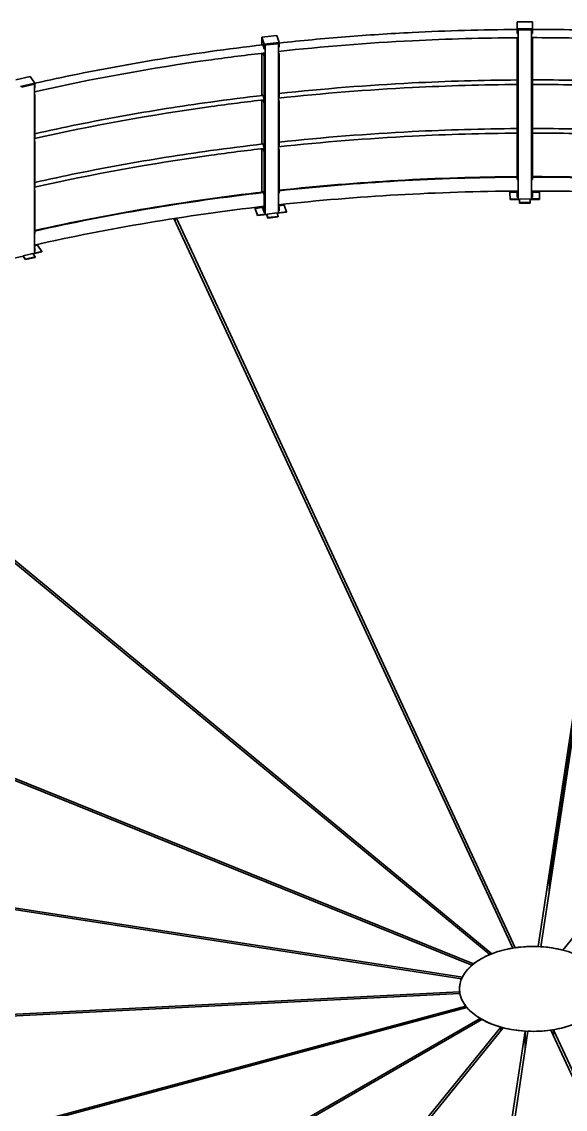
# Model space of a CAD drawing. Header units: millimetres. Extents: x 0 to 42050, y 0 to 29700.
# Drawn here: x 25336 to 26612, y 12319 to 14874 of the extents above; entities that cross this region are included whole.
import ezdxf

# ---------------------------------------------------------------- set-up
doc = ezdxf.new("R2010")
doc.units = ezdxf.units.MM
doc.header["$LTSCALE"] = 50
doc.layers.add('Visible', color=7, linetype='Continuous', lineweight=35)
doc.layers.add('Visible Narrow', color=7, linetype='Continuous', lineweight=18)

msp = doc.modelspace()

# ---------------------------------------------------------------- linework, layer by layer
at = {"layer": 'Visible'}
for p, q in [((26499.28, 14874), (26535.28, 14874.12)), ((26499.45, 14857.14), (26499.28, 14874)), ((26499.28, 14855.93), (26499.28, 14874)), ((26535.45, 14857.26), (26535.28, 14874.12)), ((26499.37, 14854.79), (26499.45, 14846.36)), ((26535.45, 14857.26), (26499.45, 14857.14)), ((26499.45, 14857.14), (26499.45, 14846.36)), ((26534.25, 14856.28), (26500.65, 14856.16)), ((26500.65, 14856.16), (26500.65, 14846.37)), ((26501.36, 14856.17), (26501.39, 14851.12)), ((26501.45, 14856.17), (26501.47, 14855.01)), ((26505.07, 14855.02), (26501.47, 14855.01)), ((26501.47, 14855.01), (26501.47, 14457.54)), ((26502.65, 14856.17), (26502.66, 14855.71)), ((26505.06, 14855.72), (26502.66, 14855.71)), ((26529.86, 14855.8), (26505.06, 14855.72)), ((26505.07, 14855.02), (26529.86, 14855.11)), ((26529.86, 14855.8), (26532.26, 14855.81)), ((26529.86, 14855.11), (26533.46, 14855.12)), ((26532.16, 14856.27), (26532.17, 14855.81)), ((26532.25, 14856.27), (26532.26, 14855.81)), ((26533.45, 14856.28), (26533.46, 14855.12)), ((26533.46, 14855.12), (26533.46, 14457.65)), ((26534.09, 14856.28), (26534.09, 14856.05)), ((26534.17, 14854.91), (26534.25, 14846.48)), ((26534.25, 14846.48), (26534.25, 14856.28)), ((26535.45, 14846.49), (26535.45, 14857.26)), ((25899.85, 14837.69), (25935.19, 14841.65)), ((25905.42, 14821.14), (25899.85, 14837.69)), ((25899.85, 14819.52), (25899.85, 14837.69)), ((25940.76, 14825.1), (25905.42, 14821.14)), ((25939.58, 14823.99), (25906.6, 14820.29)), ((25935.41, 14823.05), (25911.07, 14820.32)), ((25911.3, 14819.64), (25935.64, 14822.37)), ((25934.24, 14823.39), (25934.24, 14823.39)), ((25934.78, 14823.45), (25934.87, 14822.99)), ((25940.76, 14825.1), (25935.19, 14841.65)), ((25935.41, 14823.05), (25937.77, 14823.32)), ((25935.64, 14822.37), (25939.18, 14822.77)), ((25937.62, 14823.77), (25937.77, 14823.32)), ((25938.8, 14823.9), (25939.18, 14822.77)), ((25939.18, 14822.77), (25939.18, 14425.3)), ((25939.58, 14814.19), (25939.58, 14823.99)), ((25940.76, 14814.33), (25940.76, 14825.1)), ((26499.28, 14737.34), (26499.28, 14836.61)), ((26499.45, 14829.38), (26499.38, 14836.61)), ((26499.45, 14846.36), (26500.65, 14846.37)), ((26499.45, 14829.38), (26499.45, 14728.46)), ((26500.65, 14829.38), (26499.45, 14829.38)), ((26500.58, 14836.62), (26500.65, 14829.38)), ((26500.65, 14829.38), (26500.65, 14728.46)), ((26501.3, 14749.23), (26501.3, 14836.62)), ((26534.09, 14836.73), (26534.09, 14737.46)), ((26534.25, 14829.5), (26534.18, 14836.73)), ((26534.25, 14846.48), (26535.45, 14846.49)), ((26535.45, 14829.5), (26534.25, 14829.5)), ((26534.25, 14728.58), (26534.25, 14829.5)), ((26535.38, 14836.73), (26535.45, 14829.5)), ((26535.45, 14728.58), (26535.45, 14829.5)), ((25899.85, 14700.9), (25899.85, 14800.07)), ((25902.63, 14818.63), (25905.42, 14810.36)), ((25905.42, 14793.38), (25903.04, 14800.44)), ((25904.22, 14800.57), (25906.6, 14793.51)), ((25905.42, 14821.14), (25905.42, 14810.36)), ((25905.42, 14810.36), (25906.6, 14810.49)), ((25906.6, 14820.29), (25906.6, 14810.49)), ((25907.38, 14820.38), (25907.76, 14819.24)), ((25911.3, 14819.64), (25907.76, 14819.24)), ((25907.76, 14819.24), (25907.76, 14421.77)), ((25908.56, 14820.51), (25908.71, 14820.06)), ((25911.07, 14820.32), (25908.71, 14820.06)), ((25939.18, 14815.39), (25939.58, 14814.19)), ((25939.18, 14802.04), (25940.76, 14797.34)), ((25939.58, 14797.21), (25939.18, 14798.41)), ((25939.58, 14814.19), (25940.76, 14814.33)), ((25940.76, 14797.34), (25939.58, 14797.21)), ((25939.58, 14696.29), (25939.58, 14797.21)), ((25940.76, 14696.42), (25940.76, 14797.34)), ((25906.6, 14793.51), (25905.42, 14793.38)), ((25905.42, 14793.38), (25905.42, 14692.46)), ((25906.6, 14793.51), (25906.6, 14692.59)), ((25322.39, 14737.99), (25355.85, 14745.66)), ((25366.63, 14730), (25355.85, 14745.66)), ((26501.3, 14749.23), (26501.38, 14734.97)), ((25366.63, 14730), (25333.17, 14722.32)), ((25365.51, 14728.76), (25334.28, 14721.6)), ((25339.11, 14721.46), (25335.77, 14720.7)), ((25336.14, 14722.03), (25336.44, 14721.6)), ((25338.67, 14722.11), (25336.44, 14721.6)), ((25361.72, 14727.39), (25338.67, 14722.11)), ((25339.11, 14721.46), (25362.16, 14726.75)), ((25358.33, 14727.11), (25358.5, 14726.66)), ((25361.72, 14727.39), (25363.95, 14727.9)), ((25362.16, 14726.75), (25365.51, 14727.52)), ((25363.65, 14728.33), (25363.95, 14727.9)), ((25364.77, 14728.59), (25365.51, 14727.52)), ((25365.51, 14718.96), (25365.51, 14728.76)), ((25365.51, 14727.52), (25365.51, 14330.05)), ((25366.63, 14719.22), (25366.63, 14730)), ((26499.28, 14623.03), (26499.28, 14726.58)), ((26499.37, 14736.89), (26499.45, 14728.46)), ((26499.45, 14718.66), (26499.37, 14726.58)), ((26499.45, 14728.46), (26500.65, 14728.46)), ((26500.57, 14726.59), (26500.65, 14718.67)), ((26501.3, 14737.35), (26501.3, 14738.11)), ((26501.3, 14737.35), (26501.3, 14738.11)), ((26501.3, 14738.11), (26501.36, 14738.11)), ((26501.3, 14634.92), (26501.3, 14726.59)), ((26534.09, 14726.7), (26534.09, 14623.15)), ((26534.17, 14737.01), (26534.25, 14728.58)), ((26534.25, 14718.78), (26534.17, 14726.7)), ((26534.25, 14728.58), (26535.45, 14728.58)), ((26535.37, 14726.7), (26535.45, 14718.79)), ((25365.51, 14718.96), (25366.63, 14719.22)), ((25365.51, 14718.97), (25365.51, 14718.96)), ((25365.51, 14703.86), (25366.63, 14702.23)), ((25366.63, 14702.23), (25365.51, 14701.98)), ((25365.51, 14701.98), (25365.51, 14701.99)), ((25365.51, 14601.06), (25365.51, 14701.98)), ((25366.63, 14601.32), (25366.63, 14702.23)), ((25902.63, 14700.73), (25905.42, 14692.46)), ((25939.18, 14697.49), (25939.58, 14696.29)), ((25939.58, 14696.29), (25940.76, 14696.42)), ((26500.65, 14718.67), (26499.45, 14718.66)), ((26499.45, 14718.66), (26499.45, 14614.15)), ((26500.65, 14718.67), (26500.65, 14614.15)), ((26535.45, 14718.79), (26534.25, 14718.78)), ((26534.25, 14614.27), (26534.25, 14718.78)), ((26535.45, 14614.27), (26535.45, 14718.79)), ((25899.85, 14586.59), (25899.85, 14690.06)), ((25905.42, 14682.66), (25902.81, 14690.41)), ((25903.99, 14690.54), (25906.6, 14682.79)), ((25905.42, 14692.46), (25906.6, 14692.59)), ((25906.6, 14682.79), (25905.42, 14682.66)), ((25905.42, 14682.66), (25905.42, 14578.15)), ((25906.6, 14682.79), (25906.6, 14578.28)), ((25939.18, 14691.32), (25940.76, 14686.63)), ((25939.58, 14686.49), (25939.18, 14687.69)), ((25940.76, 14686.63), (25939.58, 14686.49)), ((25939.58, 14581.98), (25939.58, 14686.49)), ((25940.76, 14582.11), (25940.76, 14686.63)), ((26499.37, 14622.58), (26499.45, 14614.15)), ((26501.3, 14634.92), (26501.38, 14620.66)), ((26501.3, 14623.04), (26501.3, 14623.61)), ((26501.3, 14623.04), (26501.3, 14623.61)), ((26501.3, 14623.61), (26501.36, 14623.61)), ((26534.17, 14622.7), (26534.25, 14614.27)), ((25365.51, 14601.06), (25366.63, 14601.32)), ((25365.51, 14601.07), (25365.51, 14601.06)), ((25365.51, 14593.15), (25366.63, 14591.52)), ((26499.28, 14510.08), (26499.28, 14612.27)), ((26499.45, 14604.35), (26499.37, 14612.27)), ((26499.45, 14614.15), (26500.65, 14614.15)), ((26500.65, 14604.36), (26499.45, 14604.35)), ((26499.45, 14604.35), (26499.45, 14503.43)), ((26500.57, 14612.28), (26500.65, 14604.36)), ((26500.65, 14604.36), (26500.65, 14503.44)), ((26501.3, 14518.45), (26501.3, 14612.28)), ((26534.09, 14612.39), (26534.09, 14510.21)), ((26534.25, 14604.47), (26534.17, 14612.39)), ((26534.25, 14614.27), (26535.45, 14614.27)), ((26535.45, 14604.48), (26534.25, 14604.47)), ((26534.25, 14503.55), (26534.25, 14604.47)), ((26535.37, 14612.4), (26535.45, 14604.48)), ((26535.45, 14503.56), (26535.45, 14604.48)), ((25366.63, 14591.52), (25365.51, 14591.26)), ((25365.51, 14591.26), (25365.51, 14591.27)), ((25365.51, 14486.75), (25365.51, 14591.26)), ((25366.63, 14487.01), (25366.63, 14591.52)), ((25899.85, 14473.6), (25899.85, 14575.76)), ((25902.63, 14586.42), (25905.42, 14578.15)), ((25905.42, 14568.35), (25902.81, 14576.1)), ((25903.99, 14576.23), (25906.6, 14568.48)), ((25905.42, 14578.15), (25906.6, 14578.28)), ((25906.6, 14568.48), (25905.42, 14568.35)), ((25905.42, 14568.35), (25905.42, 14467.43)), ((25906.6, 14568.48), (25906.6, 14467.56)), ((25939.18, 14583.18), (25939.58, 14581.98)), ((25939.18, 14577.01), (25940.76, 14572.32)), ((25939.58, 14572.18), (25939.18, 14573.38)), ((25939.58, 14581.98), (25940.76, 14582.11)), ((25940.76, 14572.32), (25939.58, 14572.18)), ((25939.58, 14471.27), (25939.58, 14572.18)), ((25940.76, 14471.4), (25940.76, 14572.32)), ((26501.3, 14518.45), (26501.39, 14509.21)), ((26499.36, 14510.08), (26499.36, 14511.98)), ((26499.36, 14511.98), (26499.45, 14503.43)), ((26499.45, 14503.43), (26500.65, 14503.44)), ((26501.39, 14509.21), (26501.39, 14474.92)), ((26534.16, 14512.1), (26534.25, 14503.55)), ((26534.16, 14510.21), (26534.16, 14512.1)), ((26534.25, 14503.55), (26535.45, 14503.56)), ((25365.51, 14486.75), (25366.63, 14487.01)), ((25365.51, 14486.76), (25365.51, 14486.75)), ((25365.51, 14478.84), (25366.63, 14477.21)), ((25366.63, 14477.21), (25365.51, 14476.95)), ((25365.51, 14476.95), (25365.51, 14476.96)), ((25365.51, 14376.03), (25365.51, 14476.95)), ((25366.63, 14376.29), (25366.63, 14477.21)), ((25902.6, 14473.92), (25902.6, 14475.82)), ((25902.6, 14475.82), (25905.42, 14467.43)), ((25905.42, 14467.43), (25906.6, 14467.56)), ((25905.47, 14467.44), (25905.47, 14439.03)), ((25939.18, 14472.46), (25939.58, 14471.27)), ((25939.58, 14471.27), (25940.76, 14471.4)), ((26482.5, 14473.64), (26498.9, 14473.7)), ((26482.67, 14457.48), (26482.5, 14473.64)), ((26482.5, 14473.64), (26482.5, 14472.66)), ((26482.67, 14456.5), (26482.5, 14472.66)), ((26499.33, 14473.7), (26498.9, 14473.7)), ((26499.45, 14461.63), (26499.3, 14476.27)), ((26499.45, 14469.14), (26499.38, 14476.27)), ((26499.45, 14469.14), (26499.45, 14461.63)), ((26500.65, 14469.14), (26499.45, 14469.14)), ((26500.58, 14476.28), (26500.65, 14469.14)), ((26501.3, 14473.71), (26500.61, 14473.7)), ((26500.65, 14469.14), (26500.65, 14461.63)), ((26501.3, 14475.67), (26501.3, 14476.28)), ((26501.3, 14475.67), (26501.3, 14473.71)), ((26501.3, 14473.71), (26501.47, 14457.54)), ((26501.39, 14474.92), (26501.38, 14476.28)), ((26534.13, 14473.82), (26533.46, 14473.82)), ((26534.25, 14461.75), (26534.1, 14476.39)), ((26534.25, 14469.26), (26534.18, 14476.39)), ((26535.45, 14469.26), (26534.25, 14469.26)), ((26534.25, 14461.75), (26534.25, 14469.26)), ((26535.38, 14476.39), (26535.45, 14469.26)), ((26535.7, 14473.83), (26535.41, 14473.82)), ((26535.45, 14461.75), (26535.45, 14469.26)), ((26552.1, 14473.88), (26535.7, 14473.83)), ((26552.26, 14457.72), (26552.1, 14473.88)), ((25905.42, 14425.63), (25900.63, 14439.86)), ((25905.42, 14433.14), (25903.06, 14440.14)), ((25904.24, 14440.27), (25906.6, 14433.27)), ((25905.47, 14439.03), (25905.02, 14440.36)), ((25939.18, 14441.8), (25940.76, 14437.1)), ((25952.29, 14443.24), (25939.19, 14441.77)), ((25957.63, 14427.37), (25952.29, 14443.24)), ((26482.67, 14457.48), (26501.47, 14457.54)), ((26482.67, 14456.5), (26482.67, 14457.48)), ((26505.07, 14456.57), (26482.67, 14456.5)), ((26500.65, 14461.63), (26499.45, 14461.63)), ((26505.07, 14457.56), (26529.86, 14457.64)), ((26505.07, 14457.56), (26505.07, 14456.58)), ((26505.07, 14457.56), (26505.07, 14456.86)), ((26505.15, 14449.01), (26505.07, 14456.86)), ((26505.07, 14456.58), (26505.07, 14456.57)), ((26505.07, 14456.58), (26505.07, 14455.88)), ((26505.07, 14455.88), (26505.15, 14448.03)), ((26529.95, 14449.1), (26505.15, 14449.01)), ((26505.15, 14448.03), (26505.15, 14449.01)), ((26529.95, 14448.12), (26505.15, 14448.03)), ((26529.87, 14456.95), (26529.86, 14457.64)), ((26529.95, 14449.1), (26529.87, 14456.95)), ((26529.87, 14456.66), (26552.26, 14456.74)), ((26529.95, 14448.12), (26529.95, 14449.1)), ((26552.26, 14457.72), (26533.46, 14457.65)), ((26534.25, 14461.75), (26535.45, 14461.75)), ((26552.26, 14456.74), (26552.26, 14457.72)), ((25883.97, 14435.57), (25900.07, 14437.38)), ((25889.31, 14419.7), (25883.97, 14435.57)), ((25883.97, 14435.57), (25883.97, 14434.59)), ((25889.31, 14418.72), (25883.97, 14434.59)), ((25889.31, 14419.7), (25907.76, 14421.77)), ((25911.3, 14421.19), (25889.31, 14418.72)), ((25889.31, 14418.72), (25889.31, 14419.7)), ((25901.41, 14437.53), (25900.07, 14437.38)), ((25906.6, 14433.27), (25905.42, 14433.14)), ((25905.42, 14433.14), (25905.42, 14425.63)), ((25906.6, 14425.76), (25905.42, 14425.63)), ((25906.43, 14425.74), (25907.76, 14421.77)), ((25906.6, 14433.27), (25906.6, 14425.76)), ((25911.3, 14422.17), (25935.64, 14424.91)), ((25911.3, 14422.17), (25911.3, 14421.19)), ((25911.3, 14422.17), (25911.53, 14421.49)), ((25911.3, 14421.19), (25911.3, 14421.19)), ((25911.3, 14421.19), (25911.53, 14420.51)), ((25914.12, 14413.79), (25911.53, 14421.49)), ((25911.53, 14420.51), (25914.12, 14412.81)), ((25938.47, 14416.52), (25914.12, 14413.79)), ((25938.47, 14415.54), (25914.12, 14412.81)), ((25914.12, 14412.81), (25914.12, 14413.79)), ((25935.87, 14424.23), (25935.64, 14424.91)), ((25938.47, 14416.52), (25935.87, 14424.23)), ((25935.96, 14423.96), (25957.63, 14426.39)), ((25938.47, 14415.54), (25938.47, 14416.52)), ((25939.58, 14436.97), (25939.18, 14438.17)), ((25939.58, 14429.46), (25939.18, 14430.66)), ((25957.63, 14427.37), (25939.18, 14425.3)), ((25940.76, 14437.1), (25939.58, 14436.97)), ((25939.58, 14429.46), (25939.58, 14436.97)), ((25939.58, 14429.46), (25940.76, 14429.59)), ((25940.76, 14429.59), (25940.76, 14437.1)), ((25957.63, 14426.39), (25957.63, 14427.37)), ((25365.51, 14376.03), (25366.63, 14376.29)), ((25365.51, 14376.04), (25365.51, 14376.03)), ((25372.64, 14349.08), (25365.51, 14347.44)), ((25365.51, 14343.63), (25366.63, 14342)), ((25366.63, 14342), (25365.51, 14341.74)), ((25365.51, 14341.74), (25365.51, 14341.75)), ((25365.51, 14334.23), (25365.51, 14341.74)), ((25366.63, 14334.48), (25366.63, 14342)), ((25382.98, 14334.05), (25372.64, 14349.08)), ((25339.11, 14323.01), (25318.29, 14318.24)), ((25339.11, 14324), (25362.16, 14329.28)), ((25339.11, 14324), (25339.11, 14323.02)), ((25339.11, 14324), (25339.55, 14323.35)), ((25339.11, 14323.02), (25339.11, 14323.01)), ((25339.11, 14323.02), (25339.55, 14322.37)), ((25344.57, 14316.06), (25339.55, 14323.35)), ((25339.55, 14322.37), (25344.57, 14315.08)), ((25367.62, 14321.34), (25344.57, 14316.06)), ((25367.62, 14320.36), (25344.57, 14315.08)), ((25344.57, 14315.08), (25344.57, 14316.06)), ((25362.6, 14328.64), (25362.16, 14329.28)), ((25367.62, 14321.34), (25362.6, 14328.64)), ((25362.74, 14328.43), (25382.98, 14333.07)), ((25365.51, 14334.23), (25366.63, 14334.48)), ((25365.51, 14334.23), (25365.51, 14334.24)), ((25382.98, 14334.05), (25365.51, 14330.05)), ((25367.62, 14320.36), (25367.62, 14321.34)), ((25382.98, 14333.07), (25382.98, 14334.05))]:
    msp.add_line(p, q, dxfattribs=at)
at = {"layer": 'Visible', "color": 9, "true_color": 0xc0c0c0}
for p, q in [((26548.54, 12700.9), (26816.52, 14469.38)), ((26822.9, 14469.05), (26554.91, 12700.58)), ((26488.87, 12697.24), (25693.22, 14411.64)), ((25696.01, 14405.62), (25696.01, 14412.08)), ((25699.4, 14412.61), (26495.05, 12698.2)), ((26799.53, 14331.09), (26575.22, 12850.84)), ((26606.77, 12692.56), (27905.48, 14300.53)), ((26434.97, 12682.02), (24673.38, 14134.54)), ((24678.61, 14136.67), (26440.22, 12684.14)), ((26393.34, 12657.08), (24756.08, 13318.97)), ((24759.75, 13321.99), (26397.01, 12660.11)), ((26368.99, 12625.42), (23509.66, 13067.76)), ((23511.32, 13071.33), (26370.65, 12628.99)), ((26575.22, 12850.84), (26574.26, 12828.22)), ((26434.97, 12682.01), (26434.97, 12682.02)), ((26440.22, 12684.13), (26440.22, 12684.14)), ((26488.87, 12697.23), (26488.87, 12697.24)), ((26495.05, 12698.2), (26495.05, 12698.19)), ((26548.54, 12700.89), (26548.54, 12700.9)), ((26554.91, 12700.58), (26554.91, 12700.57)), ((26606.77, 12692.54), (26606.77, 12692.56)), ((26393.34, 12657.06), (26393.34, 12657.08)), ((26397.01, 12660.11), (26397.01, 12660.09)), ((26368.99, 12625.37), (26368.99, 12625.42)), ((26370.65, 12628.99), (26370.65, 12628.95)), ((26363.93, 12601.39), (26363.93, 12599.87)), ((23467.16, 12448.2), (26364.32, 12594.54)), ((26364.87, 12590.86), (23467.16, 12444.49)), ((26364.32, 12594.54), (26364.32, 12590.83)), ((23921.55, 11899.38), (26378.77, 12560.92)), ((26381.47, 12557.57), (23925.36, 11896.33)), ((26378.77, 12560.92), (26378.77, 12556.84)), ((24613.64, 11493.74), (26412.27, 12532.18)), ((26416.79, 12529.57), (24618.84, 11491.52)), ((26412.27, 12532.18), (26412.27, 12526.95)), ((25445.55, 11254.81), (26460.77, 12511.79)), ((26466.57, 12510.23), (25451.6, 11253.56)), ((26356.85, 11435.95), (26518.43, 12502.21)), ((26524.8, 12501.88), (26363.69, 11438.64)), ((26460.77, 12511.79), (26460.77, 12503.05)), ((26518.43, 12502.21), (26518.43, 12459.81)), ((27199.47, 11166.13), (26578.29, 12504.58)), ((26584.47, 12505.54), (27198.36, 11182.79)), ((26584.47, 12491.26), (26584.47, 12505.54))]:
    msp.add_line(p, q, dxfattribs=at)
at = {"layer": 'Visible'}
for centre, major_axis, ratio, start_param, end_param in [((26499.37, 14846.3), (-0.04, 10.4), 0.0048799, 5.6676972, 6.6701452), ((26501.36, 14846.77), (0.04, -10.4), 0.0048799, 1.4282033, 2.0025058), ((26534.17, 14846.42), (-0.04, 10.4), 0.0048799, 0.3236625, 0.3859788), ((26534.17, 14846.42), (-0.04, 10.4), 0.0048799, 5.6676972, 5.9595228), ((26501.36, 14846.77), (0.04, -10.4), 0.0048799, 6.0612171, 6.7655984), ((25902.63, 14810.14), (-1.16, 10.34), 0.1558086, 5.6589358, 6.6707477), ((25903.81, 14810.28), (-1.16, 10.34), 0.1558086, 0.3744435, 0.3865651), ((25904.44, 14810.82), (1.16, -10.34), 0.1558086, 6.064434, 6.7568371), ((25904.44, 14810.82), (1.16, -10.34), 0.1558086, 1.4194419, 1.5166794), ((26499.37, 14731.99), (-0.02, 6), 0.0048799, 5.6676972, 6.7525897), ((26501.36, 14732.46), (0.02, -6), 0.0048799, 1.6469435, 2.0025058), ((26501.36, 14732.46), (0.02, -6), 0.0048799, 6.0705073, 6.5468582), ((26534.17, 14732.11), (-0.02, 6), 0.0048799, 5.6676972, 6.7511833), ((25902.63, 14695.83), (-0.67, 5.96), 0.1558086, 5.6589358, 6.753233), ((25904.44, 14696.51), (0.67, -5.96), 0.1558086, 6.0759824, 6.5380968), ((26499.37, 14617.68), (-0.02, 6), 0.0048799, 5.6676972, 6.7525897), ((26501.36, 14618.15), (0.02, -6), 0.0048799, 1.6469435, 2.0025058), ((26534.17, 14617.8), (-0.02, 6), 0.0048799, 5.6676972, 6.7511833), ((26501.36, 14618.15), (0.02, -6), 0.0048799, 6.0705073, 6.5468582), ((25902.63, 14581.52), (-0.67, 5.96), 0.1558086, 5.6589358, 6.753233), ((25904.44, 14582.2), (0.67, -5.96), 0.1558086, 6.0759824, 6.5380968), ((26536.67, 12645.48), (-3229.8, 0), 0.5773503, 4.7239336, 4.8979565), ((26536.67, 12645.48), (-3227.8, 0), 0.5773503, 4.7239371, 4.8980728), ((26536.67, 12645.48), (-3229.8, 0), 0.5773503, 4.7233144, 4.7235407), ((26536.67, 12645.48), (-3227.8, 0), 0.5773503, 4.7233183, 4.7235476), ((26536.67, 12645.48), (-3229.8, 0), 0.5773503, 4.7131589, 4.7133815), ((26536.67, 12645.48), (-3227.8, 0), 0.5773503, 4.7131557, 4.7133822), ((26536.67, 12645.48), (-3229.8, 0), 0.5773503, 4.603303, 4.712766), ((26536.67, 12645.48), (-3227.8, 0), 0.5773503, 4.603303, 4.7127663), ((26536.67, 12645.48), (-3229.8, 0), 0.5773503, 4.9097984, 5.0830859), ((26536.67, 12645.48), (-3227.8, 0), 0.5773503, 4.9098017, 5.0833267), ((26536.67, 12612.82), (-3227.8, 0), 0.5773503, 4.7233183, 4.8985714), ((26536.67, 12612.82), (-3227.8, 0), 0.5773503, 4.603303, 4.7133822), ((26536.67, 12612.82), (-3227.8, 0), 0.5773503, 4.909207, 5.0836993)]:
    msp.add_ellipse(centre, major_axis=major_axis, ratio=ratio, start_param=start_param, end_param=end_param, dxfattribs=at)
at = {"layer": 'Visible', "color": 9, "true_color": 0xc0c0c0}
for centre, major_axis, start_param, end_param in [((26536.67, 12505.05), (-3300, 0), 6.0866343, 9.6231248), ((26536.67, 12601.39), (172.76, 0), 1.5020534, 1.8140722), ((26536.67, 12601.39), (172.76, 0), 2.2001851, 2.5122039), ((26536.67, 12601.39), (172.76, 0), 1.8511192, 2.163138), ((26536.67, 12601.39), (172.76, 0), 1.1529875, 1.4650063), ((26536.67, 12601.39), (-172.76, 0), 5.6908436, 6.0028624), ((26536.67, 12601.39), (-172.76, 0), 6.0399095, 6.3519282), ((26536.67, 12601.39), (-172.76, 0), 0.10579, 0.4178088), ((26536.67, 12601.39), (-172.76, 0), 0.4548558, 0.7668746), ((26536.67, 12601.39), (-172.76, 0), 0.8039217, 1.1159405), ((26536.67, 12505.05), (-3260, 0), 0, 1.7505123), ((26536.67, 12601.39), (-172.76, 0), 1.1529875, 1.4650063), ((26536.67, 12601.39), (-172.76, 0), 1.5020534, 1.8140722), ((26536.67, 12601.39), (-172.76, 0), 1.8511192, 2.163138)]:
    msp.add_ellipse(centre, major_axis=major_axis, ratio=0.5773503, start_param=start_param, end_param=end_param, dxfattribs=at)
msp.add_ellipse((26536.67, 12601.39), major_axis=(172.74, 0), ratio=0.5773503, dxfattribs=at)
at = {"layer": 'Visible'}
for points, knots in [([(25940.76, 14824.1), (25966.56, 14826.89), (25992.41, 14829.5), (26044.26, 14834.36), (26070.25, 14836.61), (26122.32, 14840.74), (26148.39, 14842.62), (26200.59, 14846.01), (26226.71, 14847.52), (26334.82, 14853.02), (26417.07, 14855.38), (26499.35, 14855.93)], [4.54068771, 4.54068771, 4.54068771, 4.54068771, 4.56502261, 4.56502261, 4.58938645, 4.58938645, 4.61375039, 4.61375039, 4.63808557, 4.63808557, 4.71438229, 4.71438229, 4.71438229, 4.71438229]), ([(26535.45, 14856.05), (26601.41, 14856.07), (26667.36, 14854.92), (26763.47, 14851.54), (26793.72, 14850.23), (26854.19, 14847.12), (26884.41, 14845.32), (26944.75, 14841.22), (26974.87, 14838.93), (27034.94, 14833.85), (27064.89, 14831.08), (27094.77, 14828.06)], [4.72553996, 4.72553996, 4.72553996, 4.72553996, 4.78669239, 4.78669239, 4.81481443, 4.81481443, 4.8429809, 4.8429809, 4.87114727, 4.87114727, 4.89926899, 4.89926899, 4.89926899, 4.89926899]), ([(25939.18, 14804.49), (26043.26, 14815.83), (26148.32, 14824.19), (26336.16, 14833.74), (26418.77, 14836.1), (26501.41, 14836.62)], [4.53953282, 4.53953282, 4.53953282, 4.53953282, 4.63808557, 4.63808557, 4.71497988, 4.71497988, 4.71497988, 4.71497988]), ([(26533.46, 14836.73), (26599.86, 14836.77), (26666.25, 14835.63), (26854.49, 14829.01), (26976.04, 14820.72), (27096.38, 14808.47)], [4.72492211, 4.72492211, 4.72492211, 4.72492211, 4.78669239, 4.78669239, 4.90038778, 4.90038778, 4.90038778, 4.90038778]), ([(25365.51, 14709.59), (25500.97, 14740.08), (25640.03, 14765.28), (25822.72, 14790.69), (25864.24, 14795.97), (25905.93, 14800.77)], [4.35416643, 4.35416643, 4.35416643, 4.35416643, 4.48947876, 4.48947876, 4.52902808, 4.52902808, 4.52902808, 4.52902808]), ([(25366.63, 14729.64), (25400.17, 14737.15), (25433.92, 14744.34), (25501.9, 14758.07), (25536.13, 14764.62), (25604.94, 14777.05), (25639.53, 14782.93), (25708.94, 14794.01), (25743.77, 14799.22), (25819.7, 14809.78), (25860.85, 14815.01), (25902.17, 14819.78)], [4.35594449, 4.35594449, 4.35594449, 4.35594449, 4.38929028, 4.38929028, 4.42271082, 4.42271082, 4.45613177, 4.45613177, 4.48947876, 4.48947876, 4.52853944, 4.52853944, 4.52853944, 4.52853944]), ([(25939.18, 14694.49), (26043.19, 14705.8), (26148.17, 14714.16), (26336.01, 14723.71), (26418.68, 14726.07), (26501.39, 14726.59)], [4.5396789, 4.5396789, 4.5396789, 4.5396789, 4.63808557, 4.63808557, 4.71498213, 4.71498213, 4.71498213, 4.71498213]), ([(25940.76, 14705.48), (26044.08, 14716.67), (26148.35, 14724.95), (26334.97, 14734.43), (26417.15, 14736.79), (26499.36, 14737.34)], [4.54054285, 4.54054285, 4.54054285, 4.54054285, 4.63808557, 4.63808557, 4.71437621, 4.71437621, 4.71437621, 4.71437621]), ([(26533.46, 14726.7), (26599.91, 14726.74), (26666.35, 14725.6), (26854.59, 14718.98), (26976.09, 14710.7), (27096.38, 14698.47)], [4.72492287, 4.72492287, 4.72492287, 4.72492287, 4.78669239, 4.78669239, 4.90025142, 4.90025142, 4.90025142, 4.90025142]), ([(26535.45, 14737.46), (26601.36, 14737.48), (26667.26, 14736.33), (26854.29, 14729.76), (26975.12, 14721.55), (27094.77, 14709.44)], [4.72553967, 4.72553967, 4.72553967, 4.72553967, 4.78669239, 4.78669239, 4.89940417, 4.89940417, 4.89940417, 4.89940417]), ([(25366.63, 14610.95), (25400.21, 14618.47), (25434.01, 14625.68), (25502.09, 14639.44), (25536.36, 14646), (25605.28, 14658.45), (25639.91, 14664.35), (25709.43, 14675.45), (25744.31, 14680.66), (25820.19, 14691.22), (25861.24, 14696.44), (25902.46, 14701.2)], [4.35563427, 4.35563427, 4.35563427, 4.35563427, 4.38905759, 4.38905759, 4.42255607, 4.42255607, 4.45605477, 4.45605477, 4.48947876, 4.48947876, 4.52847617, 4.52847617, 4.52847617, 4.52847617]), ([(25365.51, 14599.67), (25500.79, 14630.09), (25639.65, 14655.24), (25822.12, 14680.62), (25863.62, 14685.89), (25905.29, 14690.69)], [4.35447908, 4.35447908, 4.35447908, 4.35447908, 4.48947876, 4.48947876, 4.52898176, 4.52898176, 4.52898176, 4.52898176]), ([(25940.76, 14591.17), (26044.08, 14602.36), (26148.35, 14610.64), (26334.97, 14620.12), (26417.15, 14622.48), (26499.36, 14623.03)], [4.54054285, 4.54054285, 4.54054285, 4.54054285, 4.63808557, 4.63808557, 4.71437621, 4.71437621, 4.71437621, 4.71437621]), ([(26535.45, 14623.16), (26601.36, 14623.17), (26667.26, 14622.02), (26854.29, 14615.45), (26975.12, 14607.24), (27094.77, 14595.13)], [4.72553967, 4.72553967, 4.72553967, 4.72553967, 4.78669239, 4.78669239, 4.89940417, 4.89940417, 4.89940417, 4.89940417]), ([(25939.18, 14580.18), (26043.19, 14591.5), (26148.17, 14599.85), (26336.01, 14609.4), (26418.68, 14611.76), (26501.39, 14612.28)], [4.5396789, 4.5396789, 4.5396789, 4.5396789, 4.63808557, 4.63808557, 4.71498213, 4.71498213, 4.71498213, 4.71498213]), ([(26533.46, 14612.39), (26599.91, 14612.43), (26666.35, 14611.29), (26854.59, 14604.67), (26976.09, 14596.39), (27096.38, 14584.16)], [4.72492287, 4.72492287, 4.72492287, 4.72492287, 4.78669239, 4.78669239, 4.90025142, 4.90025142, 4.90025142, 4.90025142]), ([(25365.51, 14485.36), (25500.79, 14515.78), (25639.65, 14540.93), (25822.12, 14566.31), (25863.62, 14571.59), (25905.29, 14576.39)], [4.35447908, 4.35447908, 4.35447908, 4.35447908, 4.48947876, 4.48947876, 4.52898176, 4.52898176, 4.52898176, 4.52898176]), ([(25366.63, 14496.64), (25400.21, 14504.16), (25434.01, 14511.37), (25502.09, 14525.13), (25536.36, 14531.69), (25605.28, 14544.14), (25639.91, 14550.04), (25709.43, 14561.14), (25744.31, 14566.35), (25820.19, 14576.91), (25861.24, 14582.13), (25902.46, 14586.89)], [4.35563427, 4.35563427, 4.35563427, 4.35563427, 4.38905759, 4.38905759, 4.42255607, 4.42255607, 4.45605477, 4.45605477, 4.48947876, 4.48947876, 4.52847617, 4.52847617, 4.52847617, 4.52847617])]:
    msp.add_open_spline(points, degree=3, knots=knots, dxfattribs=at)
for points in [[(26500.65, 14855.94), (26500.89, 14855.94), (26501.13, 14855.94), (26501.36, 14855.94)], [(26502.66, 14855.95), (26512.49, 14856.01), (26522.33, 14856.04), (26532.16, 14856.05)], [(26533.46, 14856.05), (26533.69, 14856.05), (26533.92, 14856.05), (26534.15, 14856.05)], [(25933.14, 14823.27), (25933.69, 14823.33), (25934.23, 14823.39), (25934.78, 14823.45)], [(26500.65, 14737.35), (26500.89, 14737.35), (26501.13, 14737.35), (26501.37, 14737.35)], [(26533.46, 14737.46), (26533.7, 14737.46), (26533.93, 14737.46), (26534.16, 14737.46)], [(26500.65, 14623.04), (26500.89, 14623.04), (26501.13, 14623.04), (26501.37, 14623.04)], [(26533.46, 14623.15), (26533.7, 14623.15), (26533.93, 14623.15), (26534.16, 14623.15)]]:
    msp.add_open_spline(points, degree=3, dxfattribs=at)
at = {"layer": 'Visible Narrow'}
for p, q in [((26505.06, 14855.72), (26505.07, 14855.02)), ((26529.86, 14855.11), (26529.86, 14855.8)), ((25935.64, 14822.37), (25935.41, 14823.05)), ((25911.07, 14820.32), (25911.3, 14819.64)), ((25338.67, 14722.11), (25339.11, 14721.46)), ((25362.16, 14726.75), (25361.72, 14727.39)), ((26505.07, 14456.86), (26505.07, 14455.88)), ((25911.53, 14421.49), (25911.53, 14420.51)), ((25339.55, 14323.35), (25339.55, 14322.37))]:
    msp.add_line(p, q, dxfattribs=at)

doc.saveas('drawing.dxf')
